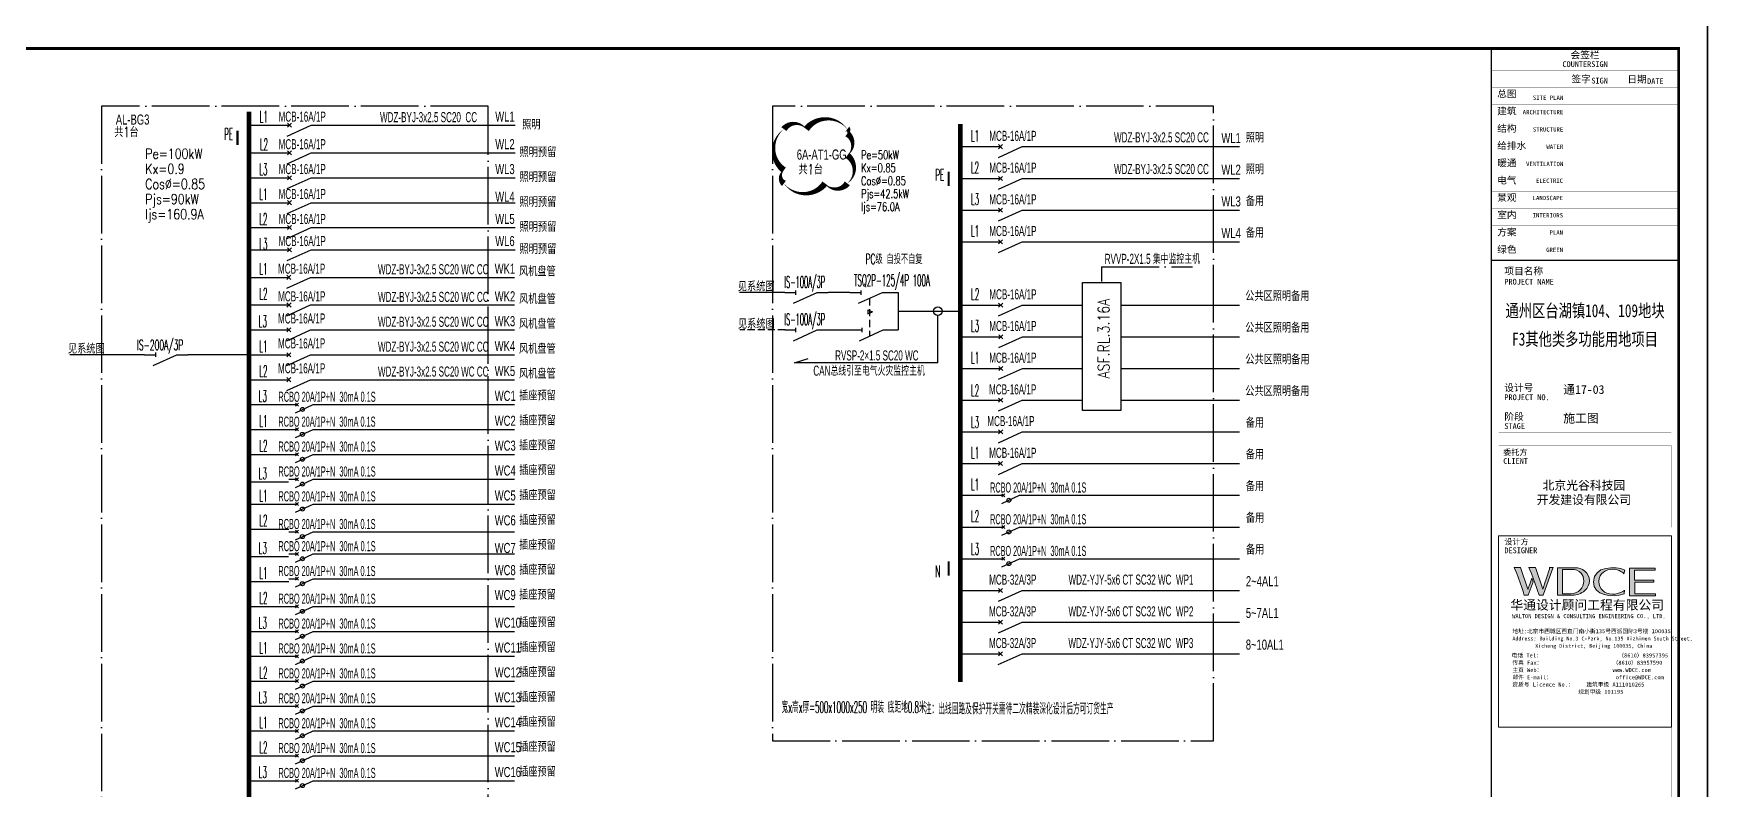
# Model space of a CAD drawing. Extents: x -127004 to 341119, y -13158 to 456864.
# Drawn here: x -39387 to 18714, y 100843 to 127086 of the extents above; entities that cross this region are included whole.
import ezdxf
from ezdxf.enums import TextEntityAlignment as Align

# ---------------------------------------------------------------- set-up
doc = ezdxf.new("R2010")
doc.units = 0
doc.header["$LTSCALE"] = 1000
for name, pattern in [('CONTINOUS', [0]), ('DASH', [0.35, 0.25, -0.1]), ('DOTE', [2.42, 2, -0.2, 0.02, -0.2]), ('HIDDEN', [0.375, 0.25, -0.125])]:
    doc.linetypes.add(name, pattern=pattern)
doc.layers.get('0').update_dxf_attribs({"linetype": 'CONTINUOUS'})
doc.layers.get('Defpoints').update_dxf_attribs({"linetype": 'CONTINUOUS'})
for name, color, linetype in [('D-TEXT', 7, 'CONTINUOUS'), ('DIM-箱柜', 3, 'CONTINUOUS'), ('DQ', 7, 'CONTINOUS'), ('EL-1', 4, 'DASH'), ('ELEMENT', 3, 'CONTINUOUS'), ('EQUIP-照明', 3, 'CONTINUOUS'), ('SIG_TEXT', 7, 'CONTINUOUS'), ('SL', 6, 'CONTINUOUS'), ('TEL_TEXT', 3, 'CONTINUOUS'), ('TEL_TITLE', 7, 'CONTINUOUS'), ('WIRE-照明', 1, 'CONTINUOUS'), ('内审意见修改', 2, 'CONTINUOUS')]:
    doc.layers.add(name, color=color, linetype=linetype)
doc.layers.add('内审要求修改2.10', color=6, linetype='CONTINUOUS', plot=False)
doc.layers.add('北京设计监理意见修改', color=6, linetype='CONTINUOUS', plot=False)
doc.styles.add('_COMPLEX', font='ros.shx', dxfattribs={"width": 0.6, "bigfont": 'jd.shx'})
doc.styles.add('_HZTXT', font='ROMANS2', dxfattribs={"width": 0.8, "bigfont": 'HZDF2'})
doc.styles.add('_TEL_DIM', font='ROMANS2', dxfattribs={"width": 0.8, "height": 3.5, "bigfont": 'HZDF2'})
doc.styles.add('B', font='ROMANS2', dxfattribs={"width": 0.8, "bigfont": 'HZDF2'})
doc.styles.add('DIM_FONT', font='ROMANS', dxfattribs={"bigfont": 'HZTXT'})
doc.styles.get("Standard").update_dxf_attribs({"font": 'GBENOR', "bigfont": 'GBCBIG'})
doc.styles.add('图签信息$0$hwxh', font='STXIHEI.TTF')
doc.styles.add('图签信息$0$华文细黑', font='STXIHEI.TTF', dxfattribs={"height": 10})

# ---------------------------------------------------------------- blocks, each defined once
blk = doc.blocks.new('M_M7')
for p, q in [((-0.25, -0.2), (0, -0.75)), ((-0.047, -0.297), (0.047, -0.203)), ((-0.047, -0.203), (0.047, -0.297))]:
    blk.add_line(p, q)
for points in [[(0, 0), (0, -0.25)], [(0, -0.75), (0, -1)]]:
    blk.add_lwpolyline(points)
at = {"width": 0.8, "flags": 9}
blk.add_attdef('S', (0.25, -0.5), '', height=0.2, dxfattribs=at)
blk = doc.blocks.new('M_M8')
for p, q in [((-0.25, -0.2), (0, -0.75)), ((0.05, -0.25), (-0.05, -0.25))]:
    blk.add_line(p, q)
for points in [[(0, 0), (0, -0.25)], [(0, -0.75), (0, -1)]]:
    blk.add_lwpolyline(points)
at = {"style": 'DIM_FONT', "width": 0.8, "flags": 9}
blk.add_attdef('S', (0.25, -0.5), '', height=0.2, dxfattribs=at)
blk = doc.blocks.new('$equip$00001781')
blk.add_circle((0, 0), 0.5)
at = {"flags": 9}
blk.add_attdef('A', (0, 0), '', height=0.00002, dxfattribs=at)
blk = doc.blocks.new('M_M19DXM')
for p, q in [((-0.25, -0.2), (0, -0.75)), ((-0.047, -0.203), (0.047, -0.297)), ((-0.047, -0.297), (0.047, -0.203))]:
    blk.add_line(p, q)
for points in [[(0, 0), (0, -0.25)], [(0, -0.75), (0, -1)]]:
    blk.add_lwpolyline(points)
blk.add_circle((-0.151, -0.417), 0.0615)
at = {"style": 'DIM_FONT', "width": 0.8, "flags": 9}
blk.add_attdef('S', (0.25, -0.5), '', height=0.2, dxfattribs=at)
blk = doc.blocks.new('SADF AGF AERG AER GER')
at = {"layer": 'DIM-箱柜'}
blk.add_lwpolyline([(-462150, -1228514), (-378050, -1228514), (-378050, -1287914), (-462150, -1287914)], close=True, dxfattribs=at)
blk = doc.blocks.new('A$C6873132B')
at = {"layer": 'DIM-箱柜'}
blk.add_blockref('SADF AGF AERG AER GER', (378050, 1287914), dxfattribs=at)
blk = doc.blocks.new('图签信息$0$WDCE Copyright200X')
at = {"const_width": 0.016}
blk.add_lwpolyline([(-10.6, 1.26, 1), (-11.4, 1.26, 1)], format="xyb", close=True, dxfattribs=at)
at = {"style": '图签信息$0$华文细黑'}
for s, p in [('WDCE ', (-11.46, 0.5)), ('     Copyright ', (-3.51, 0.5))]:
    blk.add_text(s, height=1, dxfattribs=at).set_placement(p, align=Align.BOTTOM_RIGHT)
blk.add_text('c', height=0.6, dxfattribs=at).set_placement((-11.04, 1.35), align=Align.MIDDLE_CENTER)
blk.add_attdef('200X', text='', height=1, dxfattribs=at).set_placement((-0.45, 0.5), align=Align.BOTTOM_RIGHT)
blk = doc.blocks.new('图签信息$0$logo2')
h = blk.add_hatch(color=7)
h.paths.add_polyline_path([(19.02, -7.36), (15.84, -7.36), (15.84, -3.97), (18.97, -3.97), (18.97, -4.24), (16.46, -4.24), (16.46, -5.45), (18.81, -5.45), (18.81, -5.69), (16.47, -5.69), (16.47, -7.12), (19.02, -7.12)])
edge = h.paths.add_edge_path()
edge.add_spline(control_points=[(15.26, -4.21), (15.26, -4.21), (15.13, -4.65), (15.13, -4.65), (15.13, -4.65), (14.62, -4.1), (13.73, -4.1), (13.04, -4.1), (12.07, -4.54), (12.08, -5.62), (12.08, -6.49), (12.77, -7.16), (13.73, -7.17), (14.66, -7.17), (15.23, -6.68), (15.23, -6.68), (15.23, -6.68), (15.16, -7.11), (15.16, -7.11), (13.63, -7.7), (11.42, -7.29), (11.41, -5.64), (11.4, -3.72), (14.16, -3.66), (15.26, -4.21)], knot_values=[0, 0, 0, 0, 1, 1, 1, 2, 2, 2, 3, 3, 3, 4, 4, 4, 5, 5, 5, 6, 6, 6, 7, 7, 7, 8, 8, 8, 8], degree=3, periodic=0)
edge = h.paths.add_edge_path(flags=16)
edge.add_spline(control_points=[(10.23, -5.57), (10.23, -5.16), (10.12, -4.83), (9.9, -4.58), (9.63, -4.27), (9.23, -4.12), (8.69, -4.12), (8.69, -4.12), (7.64, -4.12), (7.64, -4.12), (7.64, -4.12), (7.64, -7.1), (7.64, -7.1), (7.64, -7.1), (8.66, -7.1), (8.66, -7.1), (9.13, -7.1), (9.52, -6.93), (9.82, -6.6), (10.09, -6.31), (10.23, -5.96), (10.23, -5.57)], knot_values=[0, 0, 0, 0, 1, 1, 1, 2, 2, 2, 3, 3, 3, 4, 4, 4, 5, 5, 5, 6, 6, 6, 7, 7, 7, 7], degree=3, periodic=0)
edge = h.paths.add_edge_path()
edge.add_spline(control_points=[(10.92, -5.51), (10.92, -5.96), (10.72, -6.37), (10.34, -6.72), (9.92, -7.1), (9.41, -7.29), (8.82, -7.29), (8.82, -7.29), (7.03, -7.29), (7.03, -7.29), (7.03, -7.29), (7.03, -3.92), (7.03, -3.92), (7.03, -3.92), (9.1, -3.92), (9.1, -3.92), (9.59, -3.92), (10.01, -4.06), (10.36, -4.34), (10.73, -4.64), (10.92, -5.03), (10.92, -5.51)], knot_values=[0, 0, 0, 0, 1, 1, 1, 2, 2, 2, 3, 3, 3, 4, 4, 4, 5, 5, 5, 6, 6, 6, 7, 7, 7, 7], degree=3, periodic=0)
at = {"lineweight": 0}
blk.add_lwpolyline([(19.02, -7.36), (15.84, -7.36), (15.84, -3.97), (18.97, -3.97), (18.97, -4.24), (16.46, -4.24), (16.46, -5.45), (18.81, -5.45), (18.81, -5.69), (16.47, -5.69), (16.47, -7.12), (19.02, -7.12), (19.02, -7.36)], dxfattribs=at)
for points, knots in [([(10.92, -5.51), (10.92, -5.96), (10.72, -6.37), (10.34, -6.72), (9.92, -7.1), (9.41, -7.29), (8.82, -7.29), (8.82, -7.29), (7.03, -7.29), (7.03, -7.29), (7.03, -7.29), (7.03, -3.92), (7.03, -3.92), (7.03, -3.92), (9.1, -3.92), (9.1, -3.92), (9.59, -3.92), (10.01, -4.06), (10.36, -4.34), (10.73, -4.64), (10.92, -5.03), (10.92, -5.51)], [0, 0, 0, 0, 1, 1, 1, 2, 2, 2, 3, 3, 3, 4, 4, 4, 5, 5, 5, 6, 6, 6, 7, 7, 7, 7]), ([(15.26, -4.21), (15.26, -4.21), (15.13, -4.65), (15.13, -4.65), (15.13, -4.65), (14.62, -4.1), (13.73, -4.1), (13.04, -4.1), (12.07, -4.54), (12.08, -5.62), (12.08, -6.49), (12.77, -7.16), (13.73, -7.17), (14.66, -7.17), (15.23, -6.68), (15.23, -6.68), (15.23, -6.68), (15.16, -7.11), (15.16, -7.11), (13.63, -7.7), (11.42, -7.29), (11.41, -5.64), (11.4, -3.72), (14.16, -3.66), (15.26, -4.21)], [0, 0, 0, 0, 1, 1, 1, 2, 2, 2, 3, 3, 3, 4, 4, 4, 5, 5, 5, 6, 6, 6, 7, 7, 7, 8, 8, 8, 8]), ([(10.23, -5.57), (10.23, -5.16), (10.12, -4.83), (9.9, -4.58), (9.63, -4.27), (9.23, -4.12), (8.69, -4.12), (8.69, -4.12), (7.64, -4.12), (7.64, -4.12), (7.64, -4.12), (7.64, -7.1), (7.64, -7.1), (7.64, -7.1), (8.66, -7.1), (8.66, -7.1), (9.13, -7.1), (9.52, -6.93), (9.82, -6.6), (10.09, -6.31), (10.23, -5.96), (10.23, -5.57)], [0, 0, 0, 0, 1, 1, 1, 2, 2, 2, 3, 3, 3, 4, 4, 4, 5, 5, 5, 6, 6, 6, 7, 7, 7, 7])]:
    blk.add_open_spline(points, degree=3, knots=knots, dxfattribs=at)
blk = doc.blocks.new('图签信息$0$logo1')
h = blk.add_hatch(color=8)
edge = h.paths.add_edge_path()
edge.add_spline(control_points=[(3.86, -5.21), (3.63, -5.88), (3.39, -6.56), (3.39, -6.56), (3.39, -6.56), (2.5, -3.91), (2.5, -3.91), (2.5, -3.91), (1.8, -3.91), (1.69, -3.91), (2.02, -4.39), (2.95, -7.27), (2.95, -7.27), (2.95, -7.27), (3.44, -7.27), (3.44, -7.27), (3.44, -7.27), (4.03, -5.66), (4.03, -5.66), (4.03, -5.66), (3.86, -5.21), (3.86, -5.21)], knot_values=[0, 0, 0, 0, 1, 1, 1, 2, 2, 2, 3, 3, 3, 4, 4, 4, 5, 5, 5, 6, 6, 6, 7, 7, 7, 7], degree=3, periodic=0)
h = blk.add_hatch(color=7)
edge = h.paths.add_edge_path()
edge.add_spline(control_points=[(6.04, -3.91), (6.09, -4.1), (5.2, -6.56), (5.2, -6.56), (5.2, -6.56), (4.3, -3.91), (4.3, -3.91), (4.3, -3.91), (3.6, -3.91), (3.49, -3.91), (3.82, -4.39), (4.75, -7.27), (4.75, -7.27), (4.75, -7.27), (5.24, -7.27), (5.24, -7.27), (5.24, -7.27), (6.33, -4.3), (6.33, -4.3), (6.33, -4.3), (6.48, -3.91), (6.48, -3.91), (6.48, -3.91), (6.21, -3.91), (6.04, -3.91)], knot_values=[0, 0, 0, 0, 1, 1, 1, 2, 2, 2, 3, 3, 3, 4, 4, 4, 5, 5, 5, 6, 6, 6, 7, 7, 7, 8, 8, 8, 8], degree=3, periodic=0)
at = {"color": 8, "lineweight": 0}
blk.add_open_spline([(3.86, -5.21), (3.63, -5.88), (3.39, -6.56), (3.39, -6.56), (3.39, -6.56), (2.5, -3.91), (2.5, -3.91), (2.5, -3.91), (1.8, -3.91), (1.69, -3.91), (2.02, -4.39), (2.95, -7.27), (2.95, -7.27), (2.95, -7.27), (3.44, -7.27), (3.44, -7.27), (3.44, -7.27), (4.03, -5.66), (4.03, -5.66), (4.03, -5.66), (3.86, -5.21), (3.86, -5.21)], degree=3, knots=[0, 0, 0, 0, 1, 1, 1, 2, 2, 2, 3, 3, 3, 4, 4, 4, 5, 5, 5, 6, 6, 6, 7, 7, 7, 7], dxfattribs=at)
at = {"lineweight": 0}
blk.add_open_spline([(6.04, -3.91), (6.09, -4.1), (5.2, -6.56), (5.2, -6.56), (5.2, -6.56), (4.3, -3.91), (4.3, -3.91), (4.3, -3.91), (3.6, -3.91), (3.49, -3.91), (3.82, -4.39), (4.75, -7.27), (4.75, -7.27), (4.75, -7.27), (5.24, -7.27), (5.24, -7.27), (5.24, -7.27), (6.33, -4.3), (6.33, -4.3), (6.33, -4.3), (6.48, -3.91), (6.48, -3.91), (6.48, -3.91), (6.21, -3.91), (6.04, -3.91)], degree=3, knots=[0, 0, 0, 0, 1, 1, 1, 2, 2, 2, 3, 3, 3, 4, 4, 4, 5, 5, 5, 6, 6, 6, 7, 7, 7, 8, 8, 8, 8], dxfattribs=at)
blk.add_blockref('图签信息$0$logo2', (0, 0))
blk = doc.blocks.new('图签信息$0$时间-logo')
at = {"layer": 'Defpoints', "lineweight": 0}
blk.add_lwpolyline([(0, -23.46), (-21.17, -23.46), (-21.17, 0), (0, 0), (0, -23.46)], dxfattribs=at)
blk.add_blockref('图签信息$0$logo1', (-20.97, 0))
at = {"style": '图签信息$0$hwxh'}
for s, height, p in [('华通设计顾问工程有限公司 ', 1.15, (-19.73, -9.05)), ('WALTON DESIGN & CONSULTING ENGINEERING CO., LTD.', 0.5, (-19.5, -10.1)), ('地址:北京市西城区西直门南小街135号西派国际3号楼 100035', 0.5, (-19.48, -11.94)), ('电话 Tel：                        （8610）83957395 ', 0.5, (-19.56, -14.91)), ('Address: Building No.3 C-Park, No.135 Xizhimen South Street, ', 0.47, (-19.48, -12.83)), ('Xicheng District, Beijing 100035, China ', 0.47, (-16.69, -13.72)), ('传真 Fax：                      （8610）83957590 ', 0.5, (-19.48, -15.8)), ('主页 Web：                      www.WDCE.com ', 0.5, (-19.48, -16.69)), ('资质号 Licence No.：    建筑甲级 A111010265 ', 0.5, (-19.48, -18.47)), ('邮件 E-mail：                    office@WDCE.com ', 0.5, (-19.48, -17.58)), ('   规划甲级 101195', 0.5, (-12.6, -19.36))]:
    blk.add_text(s, height=height, dxfattribs=at).set_placement(p)
blk = doc.blocks.new('图签信息')
at = {"const_width": 0.5}
for points in [[(-65, 574), (-65, 500.5), (0, 500.5), (0, 574)], [(-65, 0), (0, 0), (0, 500.5), (-65, 500.5)]]:
    blk.add_lwpolyline(points, close=True, dxfattribs=at)
at = {"const_width": 0.05}
for points in [[(-65, 566.5), (0, 566.5)], [(-39.14, 566.5), (-39.14, 500.5)], [(-19.1, 566.5), (-19.1, 500.5)], [(-65, 560.5), (0, 560.5)], [(-65, 554.5), (0, 554.5)], [(-65, 548.5), (0, 548.5)], [(-65, 542.5), (0, 542.5)], [(-65, 536.5), (0, 536.5)], [(-65, 530.5), (0, 530.5)], [(-65, 524.5), (0, 524.5)], [(-65, 518.5), (0, 518.5)], [(-65, 512.5), (0, 512.5)], [(-65, 512.5), (0, 512.5)], [(-65, 506.5), (0, 506.5)], [(-65, 500.5), (0, 500.5)], [(-62.5, 450.87), (-2.5, 450.87)], [(-62.5, 440.87), (-2.5, 440.87)], [(-2.5, 407.85), (-2.5, 436.12), (-62.5, 436.12), (-62.5, 407.85)], [(-62.5, 407.85), (-2.5, 407.85)], [(-62.5, 404.92), (-62.5, 227.83)], [(-62.5, 404.92), (-2.5, 404.92)], [(-62.5, 227.83), (-2.5, 227.83), (-2.5, 404.92)], [(-57.5, 338.36), (-7.5, 338.36)], [(-57.5, 288.83), (-7.5, 288.83)], [(-57.5, 234.85), (-7.5, 234.85)], [(-62.5, 227.83), (-2.5, 227.83)], [(-62.5, 217.74), (-2.5, 217.74)], [(-62.5, 103.26), (-2.5, 103.26), (-2.5, 163.26), (-62.5, 163.26), (-62.5, 103.26)], [(-37.5, 163.26), (-37.5, 103.26)], [(-20, 163.26), (-20, 103.26)], [(-62.5, 155.76), (-2.5, 155.76)], [(-62.5, 148.26), (-2.5, 148.26)], [(-62.5, 140.76), (-2.5, 140.76)], [(-62.5, 133.26), (-2.5, 133.26)], [(-62.5, 125.76), (-2.5, 125.76)], [(-62.5, 118.26), (-2.5, 118.26)], [(-62.5, 110.76), (-2.5, 110.76)], [(-62.5, 98.5), (-2.5, 98.5), (-2.5, 10), (-62.5, 10), (-62.5, 98.5)], [(-62.5, 83.5), (-2.5, 83.5)], [(-62.5, 76), (-2.5, 76)], [(-62.5, 40), (-2.5, 40)], [(-37.5, 40), (-37.5, 26)], [(-62.5, 26), (-2.5, 26)], [(-62.5, 18), (-2.5, 18)]]:
    blk.add_lwpolyline(points, dxfattribs=at)
at = {"ltscale": 0.001, "xscale": 2.834689937531525, "yscale": 2.834689937531525, "zscale": 2.834689937531525}
blk.add_blockref('图签信息$0$时间-logo', (-2.5, 404.92), dxfattribs=at)
blk.add_blockref('图签信息$0$WDCE Copyright200X', (-2.5, 0)).add_auto_attribs({'200X': '2007'})
at = {"style": '图签信息$0$华文细黑'}
for s, height, p in [('COUNTERSIGN', 2, (-32.5, 569.6)), ('会签栏', 2.4, (-32.5, 573))]:
    blk.add_text(s, height=height, dxfattribs=at).set_placement(p, align=Align.TOP_CENTER)
for s, height, p in [('签字', 2.4, (-37.22, 564.63)), ('SIGN', 2, (-30.32, 563.88)), ('日期', 2.4, (-17.79, 564.58)), ('DATE', 2, (-10.96, 563.7)), ('总图', 2.4, (-63, 559.5)), ('建筑', 2.4, (-63, 553.5)), ('结构', 2.4, (-63, 547.5)), ('给排水', 2.4, (-63, 541.5)), ('暖通', 2.4, (-63, 535.5)), ('电气', 2.4, (-63, 529.5)), ('景观', 2.4, (-63, 523.5)), ('室内', 2.4, (-63, 517.5)), ('方案', 2.4, (-63, 511.5)), ('绿色', 2.4, (-63, 505.5)), ('项目名称', 2.4, (-60.5, 498)), ('PROJECT NAME', 2, (-60.5, 494.08)), ('设计号', 2.4, (-60.54, 457.48)), ('PROJECT NO.', 2, (-60.5, 453.97)), ('阶段', 2.4, (-60.5, 447.47)), ('STAGE', 2, (-60.5, 443.97)), ('委托方', 2, (-60.9, 434.86)), ('CLIENT', 2, (-60.9, 431.86)), ('设计方', 2, (-60.5, 403.83)), ('DESIGNER', 2, (-60.5, 400.83)), ('索引', 2.4, (-60.5, 224.14)), ('KEY PLAN', 2, (-60.5, 220.74)), ('姓名', 2.4, (-35.5, 162.47)), ('签字', 2.4, (-15.81, 162.57)), ('NAME', 2, (-35.5, 158.96)), ('SIGN', 2, (-15.5, 159.2)), ('审定', 2.4, (-60.73, 154.81)), ('APPROVED BY', 2, (-60.5, 151.44)), ('审核', 2.4, (-60.95, 147.29)), ('设计主持人', 2.4, (-60.68, 139.76)), ('VERIFIED BY', 2, (-60.5, 143.91)), ('DESIGN CHIEF', 2, (-60.5, 136.19)), ('专业负责人', 2.4, (-60.67, 132.26)), ('DISCIPLINE CHIEF', 2, (-60.5, 128.98)), ('校对', 2.4, (-60.5, 124.76)), ('CHECKED BY', 2, (-60.5, 121.37)), ('设计人', 2.4, (-60.5, 117.26)), ('DESIGN BY', 2, (-60.5, 113.83)), ('制图人', 2.4, (-60.61, 109.76)), ('DRAWN BY', 2, (-60.5, 106.5)), ('SPECIALTY', 2, (-61.23, 94.38)), ('专业', 2.4, (-61.23, 97.93)), ('子项', 2.4, (-60.88, 82.92)), ('SUB ITEM', 2, (-60.88, 79.5)), ('图名', 2.4, (-60.91, 75.41)), ('DRAWING TITLES', 2, (-60.91, 72)), ('比例', 2.4, (-61.56, 39.42)), ('SCALE', 2, (-61.19, 36)), ('SHEET NO.', 2, (-36.1, 36)), ('图纸编号', 2.4, (-36.1, 39.32)), ('版本号', 2.4, (-61, 25.03)), ('EDITION', 2, (-61.06, 21.61)), ('日期', 2.4, (-61, 16.68)), ('DATE', 2, (-60.5, 13.26))]:
    blk.add_text(s, height=height, dxfattribs=at).set_placement(p, align=Align.TOP_LEFT)
for s, p in [('ARCHITECTURE', (-40.06, 552.7)), ('SITE PLAN', (-40.06, 557.7)), ('STRUCTURE', (-40.06, 546.7)), ('WATER', (-40.06, 540.7)), ('VENTILATION', (-40.06, 534.7)), ('ELECTRIC', (-40.14, 528.89)), ('LANDSCAPE', (-40.14, 522.89)), ('INTERIORS', (-40.14, 516.89)), ('PLAN', (-40.14, 510.89)), ('GREEN', (-40.14, 504.89))]:
    blk.add_text(s, height=1.5, dxfattribs=at).set_placement(p, align=Align.TOP_RIGHT)
at = {"color": 4, "style": '图签信息$0$华文细黑', "width": 0.75}
for s, p in [('通州区台湖镇104、109地块', (-32.5, 480.78)), ('F3其他类多功能用地项目', (-32.5, 470.91))]:
    blk.add_text(s, height=4.5, dxfattribs=at).set_placement(p, align=Align.CENTER)
at = {"color": 4, "style": '图签信息$0$华文细黑'}
for s, p in [('A', (-32.53, 19.4)), ('2019.03', (-32.53, 11.84))]:
    blk.add_text(s, height=3, dxfattribs=at).set_placement(p, align=Align.CENTER)
at = {"style": '图签信息$0$华文细黑', "oblique": 20}
for s, p in [('除特别注明外，所有尺寸是以毫米制', (-32.5, 6.5)), ('尺寸以标注为准不得量取，所有尺寸需在现场校核准确', (-32.5, 4))]:
    blk.add_text(s, height=1.5, dxfattribs=at).set_placement(p, align=Align.MIDDLE_CENTER)
at = {"color": 4, "ltscale": 0.001, "char_height": 3, "width": 58.4895, "style": '图签信息$0$华文细黑'}
for s, insert, attachment_point in [('通17-03', (-40.06, 455.51), 4), ('施工图', (-40.06, 445.51), 4), ('北京光谷科技园\\P开发建设有限公司', (-32.9, 419.71), 5)]:
    blk.add_mtext(s, dxfattribs=dict(at, insert=insert, attachment_point=attachment_point))
blk = doc.blocks.new('图签-A1')
at = {"color": 2}
blk.add_blockref('图签信息', (0, 0), dxfattribs=at)

msp = doc.modelspace()

# ---------------------------------------------------------------- linework, layer by layer
at = {"linetype": 'DOTE'}
for p, q in [((-23603, 124561), (-37030, 124561)), ((-37030, 124561), (-37030, 88994)), ((-23603, 88994), (-23603, 124561))]:
    msp.add_line(p, q, dxfattribs=at)
at = {"color": 0, "linetype": 'DOTE'}
for p, q in [((1564, 124561), (-13736, 124561)), ((-13736, 124561), (-13736, 102534)), ((1564, 102534), (1564, 124561)), ((-2314, 118983, 0), (844, 118983, 0)), ((-2314, 118983, 0), (-2314, 118477, 0)), ((-13736, 102534), (1564, 102534))]:
    msp.add_line(p, q, dxfattribs=at)
at = {"linetype": 'Continuous', "const_width": 72.9}
msp.add_lwpolyline([(-32308, 123710), (-32308, 123213)], dxfattribs=at)
at = {"color": 1, "linetype": 'Continuous', "const_width": 72.9}
for points in [[(-7622, 122294), (-7622, 121797)], [(-7622, 108768), (-7622, 108271)]]:
    msp.add_lwpolyline(points, dxfattribs=at)
at = {"layer": 'DQ'}
msp.add_lwpolyline([(-1650, 113999), (-2978, 113999), (-2980, 118442), (-1652, 118442)], close=True, dxfattribs=at)
at = {"layer": 'EL-1'}
msp.add_line((-13302, 116795), (-14876, 116795), dxfattribs=at)
at = {"layer": 'TEL_TEXT', "ltscale": 2}
for p, q in [((-7997, 115656, 0), (-7997, 117294)), ((-12972, 115656, 0), (-12495, 115808, 0)), ((-7997, 115656, 0), (-12972, 115656, 0))]:
    msp.add_line(p, q, dxfattribs=at)
at = {"layer": 'TEL_TITLE'}
msp.add_lwpolyline([(-65386, 68161), (18714, 68161), (18714, 127561), (-65386, 127561)], close=True, dxfattribs=at)
at = {"layer": 'TEL_TITLE', "const_width": 100}
msp.add_lwpolyline([(-62886, 69161), (17714, 69161), (17714, 126561), (-62886, 126561)], close=True, dxfattribs=at)
at = {"layer": 'WIRE-照明'}
for p, q in [((-31908, 123900), (-30504, 123900)), ((-29569, 123900), (-22675, 123900)), ((-31908, 122941), (-30504, 122941)), ((-29569, 122941), (-22675, 122941)), ((-7225, 123157), (-5821, 123157)), ((-4883, 123157), (2467, 123157)), ((-31927, 122077), (-30523, 122077)), ((-29569, 122077), (-22675, 122077)), ((-7225, 122056), (-5821, 122056)), ((-4883, 122056), (2467, 122056)), ((-31924, 121213), (-30520, 121213)), ((-29569, 121213), (-22675, 121213)), ((-7225, 120956), (-5821, 120956)), ((-4883, 120956), (2467, 120956)), ((-31927, 120349), (-30523, 120349)), ((-29569, 120349), (-22675, 120349)), ((-7225, 119855), (-5821, 119855)), ((-4883, 119855), (2467, 119855)), ((-31927, 119580), (-30523, 119580)), ((-29569, 119580), (-22675, 119580)), ((-31924, 118621), (-30520, 118621)), ((-29588, 118621), (-22694, 118621)), ((-9737, 118094), (-9377, 118094)), ((-9377, 118094), (-9377, 116795)), ((-31924, 117662), (-30520, 117662)), ((-29585, 117662), (-22691, 117662)), ((-10430, 117498), (-10430, 117350)), ((-10430, 117498), (-10270, 117424)), ((-10430, 117350), (-10270, 117424)), ((-9377, 117444), (-8523, 117444)), ((-8523, 117444), (-7283, 117444)), ((-7223, 117658), (-5819, 117658)), ((-4881, 117658), (-2978, 117658)), ((-1652, 117658), (2469, 117658)), ((-31943, 116798), (-30539, 116798)), ((-29588, 116798), (-22694, 116798)), ((-9741, 116795), (-9377, 116795)), ((-7216, 116558), (-5812, 116558)), ((-4874, 116558), (-2976, 116557)), ((-1652, 116558), (2476, 116558)), ((-31924, 115934), (-30520, 115934)), ((-29588, 115934), (-22694, 115934)), ((-31924, 115069), (-30520, 115069)), ((-29585, 115069), (-22691, 115069)), ((-7218, 115457), (-5814, 115457)), ((-4876, 115457), (-2978, 115457)), ((-1654, 115457), (2474, 115457)), ((-31943, 114205), (-30539, 114205)), ((-29583, 114205), (-22689, 114205)), ((-7223, 114357), (-5819, 114357)), ((-4881, 114357), (-2978, 114357)), ((-1652, 114357), (2469, 114357)), ((-31924, 113341), (-30520, 113341)), ((-29585, 113341), (-22691, 113341)), ((-7223, 113256), (-5819, 113256)), ((-4881, 113256), (2470, 113256)), ((-31924, 112477), (-30520, 112477)), ((-29583, 112477), (-22689, 112477)), ((-7225, 112156), (-5821, 112156)), ((-4883, 112156), (2469, 112156)), ((-29583, 111613), (-22689, 111613)), ((-31943, 111518), (-30539, 111518)), ((-7225, 111055), (-5821, 111055)), ((-4883, 111055), (2467, 111055)), ((-31924, 110749), (-30520, 110749)), ((-29583, 110749), (-22689, 110749)), ((-31924, 109885), (-30520, 109885)), ((-7220, 109955), (-5816, 109955)), ((-4879, 109955), (2472, 109955)), ((-29585, 109790), (-22691, 109790)), ((-31943, 108926), (-30539, 108926)), ((-29583, 109021), (-22689, 109021)), ((-7220, 108854), (-5816, 108854)), ((-4879, 108854), (2472, 108854)), ((-29585, 108157), (-22691, 108157)), ((-31924, 108062), (-30520, 108062)), ((-7225, 107754), (-5821, 107754)), ((-4883, 107754), (2469, 107754)), ((-31924, 107198), (-30520, 107198)), ((-29583, 107198), (-22689, 107198)), ((-31943, 106333), (-30539, 106333)), ((-29583, 106333), (-22689, 106333)), ((-7227, 106654), (-5823, 106654)), ((-4886, 106654), (2467, 106654)), ((-31924, 105469), (-30520, 105469)), ((-29583, 105469), (-22689, 105469)), ((-7229, 105553), (-5825, 105553)), ((-4888, 105553), (2465, 105553)), ((-31924, 104605), (-30520, 104605)), ((-29583, 104605), (-22689, 104605)), ((-31943, 103741), (-30539, 103741)), ((-29583, 103741), (-22689, 103741)), ((-31924, 102877), (-30520, 102877)), ((-29583, 102877), (-22689, 102877)), ((-31924, 102013), (-30520, 102013)), ((-29583, 102013), (-22689, 102013)), ((-31943, 101149), (-30539, 101149)), ((-29583, 101149), (-22689, 101149))]:
    msp.add_line(p, q, dxfattribs=at)
at = {"layer": 'WIRE-照明', "linetype": 'Continuous'}
for p, q in [((-13309, 118094), (-14881, 118094)), ((-11050, 118094), (-11809, 118094)), ((-11990, 116795), (-11018, 116795)), ((-35532, 115934), (-38131, 115934)), ((-31924, 115934), (-34032, 115934))]:
    msp.add_line(p, q, dxfattribs=at)
at = {"layer": 'WIRE-照明', "linetype": 'HIDDEN'}
msp.add_line((-10368, 117893), (-10368, 116579), dxfattribs=at)
at = {"layer": 'WIRE-照明', "const_width": 160}
for points in [[(-31906, 124376), (-31906, 89932)], [(-7220, 123944), (-7220, 104580)]]:
    msp.add_lwpolyline(points, dxfattribs=at)
at = {"layer": '北京设计监理意见修改'}
msp.add_lwpolyline([(-13342, 123766, 0, 225, 0.5), (-13342, 122341, 0, 225, 0.5), (-13342, 121881, 0, 225, 0.5), (-11917, 121881, 0, 225, 0.5), (-11142, 121881, 0, 225, 0.5), (-11142, 122856, 0, 225, 0.5), (-11142, 123606, 0, 225, 0.5), (-11142, 123766, 0, 225, 0.5), (-12567, 123766, 0, 225, 0.5)], format="xyseb", close=True, dxfattribs=at)

# ---------------------------------------------------------------- block references
at = {"layer": 'DIM-箱柜'}
msp.add_blockref('SADF AGF AERG AER GER', (396764, 1356075), dxfattribs=at)
at = {"layer": 'DQ'}
for name, p, xscale, yscale, zscale, rotation in [('M_M7', (-30879, 123900), 1500, 1500, 1500, 90), ('M_M7', (-6196, 123157), 1500, 1500, 1500, 90), ('M_M7', (-30879, 122941), 1500.000000000001, 1500.000000000001, 1500.000000000001, 89.99999999999999), ('M_M7', (-30879, 122077), 1500.000000000001, 1500.000000000001, 1500.000000000001, 89.99999999999999), ('M_M7', (-6196, 122056), 1500, 1500, 1500, 90), ('M_M7', (-30879, 121213), 1500.000000000001, 1500.000000000001, 1500.000000000001, 89.99999999999999), ('M_M7', (-6196, 120956), 1500, 1500, 1500, 90), ('M_M7', (-30879, 120349), 1500, 1500, 1500, 90), ('M_M7', (-6196, 119855), 1500, 1500, 1500, 90), ('M_M7', (-30879, 119580), 1500.000000000001, 1500.000000000001, 1500.000000000001, 89.99999999999999), ('M_M7', (-30898, 118621), 1500.000000000001, 1500.000000000001, 1500.000000000001, 89.99999999999999), ('M_M8', (-13309, 118094), 1500, 1500, 1500, 90), ('M_M8', (-11050, 118094), 1500, 1500, 1500, 90), ('M_M7', (-30895, 117662), 1500, 1500, 1500, 90), ('M_M7', (-6194, 117658), 1500, 1500, 1500, 90), ('M_M7', (-30898, 116798), 1500, 1500, 1500, 89.99999999999999), ('M_M8', (-13309, 116795), 1500, 1500, 1500, 90), ('M_M8', (-11018, 116795), 1500, 1500, 1500, 90), ('M_M7', (-6187, 116558), 1500, 1500, 1500, 90), ('M_M8', (-35532, 115934), 1500.000000000001, 1500.000000000001, 1500.000000000001, 89.99999999999999), ('M_M7', (-30898, 115934), 1500, 1500, 1500, 89.99999999999999), ('M_M7', (-30898, 115069), 1500, 1500, 1500, 89.99999999999999), ('M_M7', (-6189, 115457), 1500, 1500, 1500, 90), ('M_M7', (-6194, 114357), 1500, 1500, 1500, 90), ('M_M7', (-6194, 113256), 1500, 1500, 1500, 90), ('M_M7', (-6196, 112156), 1500, 1500, 1500, 90), ('M_M7', (-6196, 107754), 1500, 1500, 1500, 90), ('M_M7', (-6198, 106654), 1500, 1500, 1500, 90), ('M_M7', (-6200, 105553), 1500, 1500, 1500, 90)]:
    msp.add_blockref(name, p, dxfattribs=dict(at, xscale=xscale, yscale=yscale, zscale=zscale, rotation=rotation))
at = {"layer": 'ELEMENT'}
for p, xscale, yscale, zscale, rotation in [((-30520, 114205), 1125, 1125, 1125, 90), ((-30523, 113341), 1125, 1125, 1125, 90), ((-30520, 112477), 1125, 1125, 1125, 90), ((-30520, 111613), 1125, 1125, 1125, 90), ((-6004, 111055), 1125, 1125, 1125, 90), ((-30520, 110749), 1125, 1125, 1125, 90), ((-30523, 109790), 1124.999999999998, 1124.999999999998, 1124.999999999998, 89.99999999999999), ((-6004, 109955), 1125, 1125, 1125, 90), ((-30520, 109021), 1125, 1125, 1125, 90), ((-6004, 108854), 1125, 1125, 1125, 90), ((-30523, 108157), 1125, 1125, 1125, 90), ((-30520, 107198), 1124.999999999998, 1124.999999999998, 1124.999999999998, 89.99999999999999), ((-30520, 106333), 1125, 1125, 1125, 90), ((-30520, 105469), 1125, 1125, 1125, 90), ((-30520, 104605), 1125, 1125, 1125, 90), ((-30520, 103741), 1125, 1125, 1125, 90), ((-30520, 102877), 1125, 1125, 1125, 90), ((-30520, 102013), 1125, 1125, 1125, 90), ((-30520, 101149), 1125, 1125, 1125, 90)]:
    msp.add_blockref('M_M19DXM', p, dxfattribs=dict(at, xscale=xscale, yscale=yscale, zscale=zscale, rotation=rotation))
at = {"layer": 'EQUIP-照明', "linetype": 'ByBlock', "xscale": 300, "yscale": 300, "zscale": 300}
msp.add_blockref('$equip$00001781', (-7997, 117444), dxfattribs=at)
at = {"layer": 'SL', "xscale": 100, "yscale": 100, "zscale": 100}
msp.add_blockref('图签-A1', (17714, 69161), dxfattribs=at)
at = {"layer": '内审要求修改2.10'}
msp.add_blockref('A$C6873132B', (18714, 68161), dxfattribs=at)

# ---------------------------------------------------------------- texts
at = {"layer": 'D-TEXT', "style": '_HZTXT'}
for s, width, p in [('L1', 0.45, (-31540, 123995)), ('PE', 0.45, (-32770, 123394)), ('L2', 0.45, (-31533, 123036)), ('L1', 0.45, (-6855, 123335)), ('L2', 0.45, (-6855, 122234)), ('L3', 0.45, (-31554, 122171)), ('L1', 0.45, (-31552, 121307)), ('L3', 0.45, (-6855, 121134)), ('L2', 0.45, (-31554, 120443)), ('L1', 0.45, (-6855, 120033)), ('L3', 0.45, (-31552, 119579)), ('L1', 0.45, (-31552, 118715)), ('IS-100A/3P', 0.4, (-13325, 118260, 0)), ('TSQ2P-125/4P 100A', 0.45, (-10911, 118320)), ('L2', 0.45, (-31552, 117851)), ('L2', 0.45, (-6848, 117836)), ('IS-100A/3P', 0.4, (-13325, 116961, 0)), ('L3', 0.45, (-31571, 116892)), ('L3', 0.45, (-6850, 116735)), ('L1', 0.45, (-31552, 116028)), ('L1', 0.45, (-6852, 115635)), ('L2', 0.45, (-31552, 115164)), ('L3', 0.45, (-31571, 114299)), ('L2', 0.45, (-6852, 114496)), ('L1', 0.45, (-31552, 113435)), ('L3', 0.45, (-6855, 113395)), ('L2', 0.45, (-31552, 112571)), ('L1', 0.45, (-6852, 112334)), ('L3', 0.45, (-31571, 111612)), ('L1', 0.45, (-6855, 111233)), ('L1', 0.45, (-31552, 110843)), ('L2', 0.45, (-6850, 110133)), ('L2', 0.45, (-31552, 109979)), ('L3', 0.45, (-31571, 109020)), ('L3', 0.45, (-6850, 108993)), ('L1', 0.45, (-31552, 108156)), ('L2', 0.45, (-31552, 107292)), ('L3', 0.45, (-31571, 106428)), ('L1', 0.45, (-31552, 105563)), ('L2', 0.45, (-31552, 104699)), ('L3', 0.45, (-31571, 103835)), ('注：出线回路及保护开关需待二次精装深化设计后方可订货生产', 0.45, (-8456, 103447)), ('L1', 0.45, (-31552, 102971)), ('L2', 0.45, (-31552, 102107)), ('L3', 0.45, (-31571, 101243))]:
    msp.add_text(s, height=400, dxfattribs=dict(at, width=width)).set_placement(p)
at = {"layer": 'D-TEXT', "color": 1, "style": '_HZTXT', "width": 0.45}
for s, p in [('PE', (-8085, 121978)), ('N', (-8085, 108219))]:
    msp.add_text(s, height=400, dxfattribs=at).set_placement(p)
at = {"layer": 'D-TEXT', "style": '_HZTXT', "width": 0.8}
msp.add_text('ASF.RL.3.16A', height=400, rotation=90, dxfattribs=at).set_placement((-2043, 115109))
at = {"layer": 'SIG_TEXT', "style": '_TEL_DIM'}
for s, height, width, p in [('Pe=100kW', 350, 0.8, (-35508, 122737)), ('Pe=50kW', 300, 0.7, (-10666, 122723)), ('Cos%%C=0.85', 350, 0.8, (-35508, 121687)), ('Kx=0.9', 350, 0.8, (-35508, 122212)), ('Cos%%C=0.85', 300, 0.7, (-10666, 121823)), ('Kx=0.85', 300, 0.7, (-10666, 122273)), ('Pjs=90kW', 350, 0.8, (-35508, 121162)), ('Pjs=42.5kW', 300, 0.7, (-10666, 121373)), ('Ijs=160.9A', 350, 0.8, (-35508, 120637)), ('Ijs=76.0A', 300, 0.7, (-10666, 120923))]:
    msp.add_text(s, height=height, dxfattribs=dict(at, width=width)).set_placement(p)
at = {"layer": 'TEL_TEXT', "ltscale": 2, "style": '_COMPLEX'}
for s, width, p in [('MCB-16A/1P', 0.6, (-30880, 124027)), ('WDZ-BYJ-3x2.5 SC20  CC', 0.6, (-27361, 124007)), ('WL1', 0.7, (-23361, 124027)), ('AL-BG3', 0.7, (-36529, 123923)), ('照明', 0.7, (-22427, 123753)), ('MCB-16A/1P', 0.6, (-30880, 123068)), ('照明预留', 0.7, (-22516, 122794)), ('MCB-16A/1P', 0.6, (-6214, 123357)), ('WDZ-BYJ-3x2.5 SC20 CC', 0.6, (-1885, 123306)), ('WL1', 0.7, (1843, 123283)), ('照明', 0.7, (2688, 123301)), ('6A-AT1-GG', 0.7, (-12896, 122708)), ('MCB-16A/1P', 0.6, (-6214, 122256)), ('MCB-16A/1P', 0.6, (-30880, 122204)), ('照明预留', 0.7, (-22516, 121930)), ('WDZ-BYJ-3x2.5 SC20 CC', 0.6, (-1885, 122206)), ('WL2', 0.7, (1843, 122183)), ('照明', 0.7, (2688, 122200)), ('MCB-16A/1P', 0.6, (-30880, 121339)), ('照明预留', 0.7, (-22516, 121066)), ('MCB-16A/1P', 0.6, (-6214, 121156)), ('WL3', 0.7, (1843, 121082)), ('备用', 0.7, (2688, 121100)), ('MCB-16A/1P', 0.6, (-30880, 120475)), ('照明预留', 0.7, (-22516, 120202)), ('MCB-16A/1P', 0.6, (-6214, 120055)), ('WL4', 0.7, (1843, 119982)), ('备用', 0.7, (2688, 119999)), ('MCB-16A/1P', 0.6, (-30880, 119706)), ('照明预留', 0.7, (-22516, 119433)), ('MCB-16A/1P', 0.6, (-30899, 118747)), ('RVVP-2X1.5 集中监控主机', 0.6, (-2207, 119088, 0)), ('WDZ-BYJ-3x2.5 SC20 WC CC', 0.6, (-27432, 118727)), ('WK1', 0.7, (-23380, 118747)), ('风机盘管', 0.7, (-22535, 118658)), ('MCB-16A/1P', 0.6, (-30896, 117788)), ('WDZ-BYJ-3x2.5 SC20 WC CC', 0.6, (-27429, 117768)), ('WK2', 0.7, (-23378, 117788)), ('风机盘管', 0.7, (-22533, 117699)), ('MCB-16A/1P', 0.6, (-6213, 117859)), ('公共区照明备用', 0.7, (2669, 117802)), ('MCB-16A/1P', 0.6, (-30899, 117019)), ('WDZ-BYJ-3x2.5 SC20 WC CC', 0.6, (-27432, 116904)), ('WK3', 0.7, (-23380, 116924)), ('风机盘管', 0.7, (-22535, 116835)), ('MCB-16A/1P', 0.6, (-6214, 116758)), ('公共区照明备用', 0.7, (2669, 116702)), ('MCB-16A/1P', 0.6, (-30899, 116155)), ('WDZ-BYJ-3x2.5 SC20 WC CC', 0.6, (-27432, 116040)), ('WK4', 0.7, (-23380, 116060)), ('风机盘管', 0.7, (-22535, 115971)), ('MCB-16A/1P', 0.6, (-30899, 115291)), (' RVSP-2×1.5 SC20 WC', 0.6, (-11642, 115735, 0)), ('MCB-16A/1P', 0.6, (-6216, 115657)), ('公共区照明备用', 0.7, (2673, 115601)), ('WDZ-BYJ-3x2.5 SC20 WC CC', 0.6, (-27432, 115176)), ('WK5', 0.7, (-23380, 115196)), ('风机盘管', 0.7, (-22535, 115107)), ('CAN总线引至电气火灾监控主机', 0.6, (-12321, 115206, 0)), ('RCBO 20A/1P+N  30mA 0.1S', 0.5, (-30884, 114301)), ('WC1', 0.7, (-23378, 114332)), ('插座预留', 0.7, (-22533, 114349)), ('MCB-16A/1P', 0.6, (-6221, 114557)), ('公共区照明备用', 0.7, (2669, 114501)), ('RCBO 20A/1P+N  30mA 0.1S', 0.5, (-30887, 113437)), ('插座预留', 0.7, (-22530, 113485)), ('MCB-16A/1P', 0.6, (-6281, 113456)), ('备用', 0.7, (2688, 113400)), ('RCBO 20A/1P+N  30mA 0.1S', 0.5, (-30884, 112573)), ('插座预留', 0.7, (-22533, 112621)), ('MCB-16A/1P', 0.6, (-6218, 112356)), ('插座预留', 0.7, (-22530, 111757)), ('备用', 0.7, (2688, 112300)), ('RCBO 20A/1P+N  30mA 0.1S', 0.5, (-30884, 111708)), ('备用', 0.7, (2688, 111199)), ('RCBO 20A/1P+N  30mA 0.1S', 0.5, (-30884, 110844)), ('插座预留', 0.7, (-22530, 110893)), ('RCBO 20A/1P+N  30mA 0.1S', 0.45, (-6184, 111151)), ('插座预留', 0.7, (-22530, 110029)), ('RCBO 20A/1P+N  30mA 0.1S', 0.45, (-6184, 110050)), ('备用', 0.7, (2693, 110099)), ('RCBO 20A/1P+N  30mA 0.1S', 0.5, (-30887, 109885)), ('RCBO 20A/1P+N  30mA 0.1S', 0.5, (-30884, 109116)), ('插座预留', 0.7, (-22533, 109165)), ('RCBO 20A/1P+N  30mA 0.1S', 0.45, (-6184, 108950)), ('备用', 0.7, (2693, 108999)), ('插座预留', 0.7, (-22530, 108301)), ('RCBO 20A/1P+N  30mA 0.1S', 0.5, (-30887, 108252)), ('MCB-32A/3P', 0.6, (-6218, 107954)), ('WDZ-YJY-5x6 CT SC32 WC  WP1', 0.6, (-3464, 107954)), ('2~4AL1', 0.7, (2693, 107898)), ('RCBO 20A/1P+N  30mA 0.1S', 0.5, (-30884, 107293)), ('插座预留', 0.7, (-22533, 107436)), ('MCB-32A/3P', 0.6, (-6221, 106853)), ('WDZ-YJY-5x6 CT SC32 WC  WP2', 0.6, (-3466, 106853)), ('5~7AL1', 0.7, (2690, 106798)), ('RCBO 20A/1P+N  30mA 0.1S', 0.5, (-30884, 106429)), ('插座预留', 0.7, (-22530, 106478)), ('RCBO 20A/1P+N  30mA 0.1S', 0.5, (-30884, 105565)), ('插座预留', 0.7, (-22530, 105613)), ('MCB-32A/3P', 0.6, (-6223, 105753)), ('WDZ-YJY-5x6 CT SC32 WC  WP3', 0.6, (-3469, 105753)), ('8~10AL1', 0.7, (2688, 105697)), ('RCBO 20A/1P+N  30mA 0.1S', 0.5, (-30884, 104701)), ('插座预留', 0.7, (-22530, 104749)), ('RCBO 20A/1P+N  30mA 0.1S', 0.5, (-30884, 103837)), ('插座预留', 0.7, (-22530, 103885)), ('RCBO 20A/1P+N  30mA 0.1S', 0.5, (-30884, 102972)), ('插座预留', 0.7, (-22530, 103021)), ('RCBO 20A/1P+N  30mA 0.1S', 0.5, (-30884, 102108)), ('插座预留', 0.7, (-22530, 102157)), ('插座预留', 0.7, (-22530, 101293)), ('RCBO 20A/1P+N  30mA 0.1S', 0.5, (-30884, 101244))]:
    msp.add_text(s, height=350, dxfattribs=dict(at, width=width)).set_placement(p)
at = {"layer": 'TEL_TEXT', "linetype": 'Continuous', "style": 'B', "oblique": 0.7, "width": 0.7}
for s, p in [('共1台', (-36585, 123490)), ('共1台', (-12836, 122195)), ('见系统图', (-14943, 118133)), ('见系统图', (-14938, 116834)), ('见系统图', (-38193, 115972))]:
    msp.add_text(s, height=350, dxfattribs=at).set_placement(p)
at = {"layer": 'TEL_TEXT', "style": '_COMPLEX', "width": 0.7}
for s, p in [('WL2', (-23361, 123068)), ('WL3', (-23361, 122204)), ('WL4', (-23361, 121245)), ('WL5', (-23361, 120475)), ('WL6', (-23361, 119706)), ('WC2', (-23378, 113468)), ('WC3', (-23378, 112604)), ('WC4', (-23378, 111740)), ('WC5', (-23378, 110875)), ('WC6', (-23378, 110011)), ('WC7', (-23380, 109052)), ('WC8', (-23378, 108283)), ('WC9', (-23380, 107419)), ('WC10', (-23378, 106460)), ('WC11', (-23378, 105596)), ('WC12', (-23378, 104732)), ('WC13', (-23378, 103868)), ('WC14', (-23378, 103004)), ('WC15', (-23378, 102139)), ('WC16', (-23378, 101275))]:
    msp.add_text(s, height=350, dxfattribs=at).set_placement(p)
at = {"layer": 'TEL_TEXT', "linetype": 'Continuous', "style": 'B', "width": 0.55}
for s, p in [('PC级 自投不自复', (-10512, 119084)), ('IS-200A/3P', (-35795, 116099))]:
    msp.add_text(s, height=350, dxfattribs=at).set_placement(p)
at = {"layer": '内审意见修改', "style": '_HZTXT', "width": 0.45}
msp.add_text('宽x高x厚=500x1000x250 明装 底距地0.8米', height=400, dxfattribs=at).set_placement((-13426, 103503))

doc.saveas('drawing.dxf')
